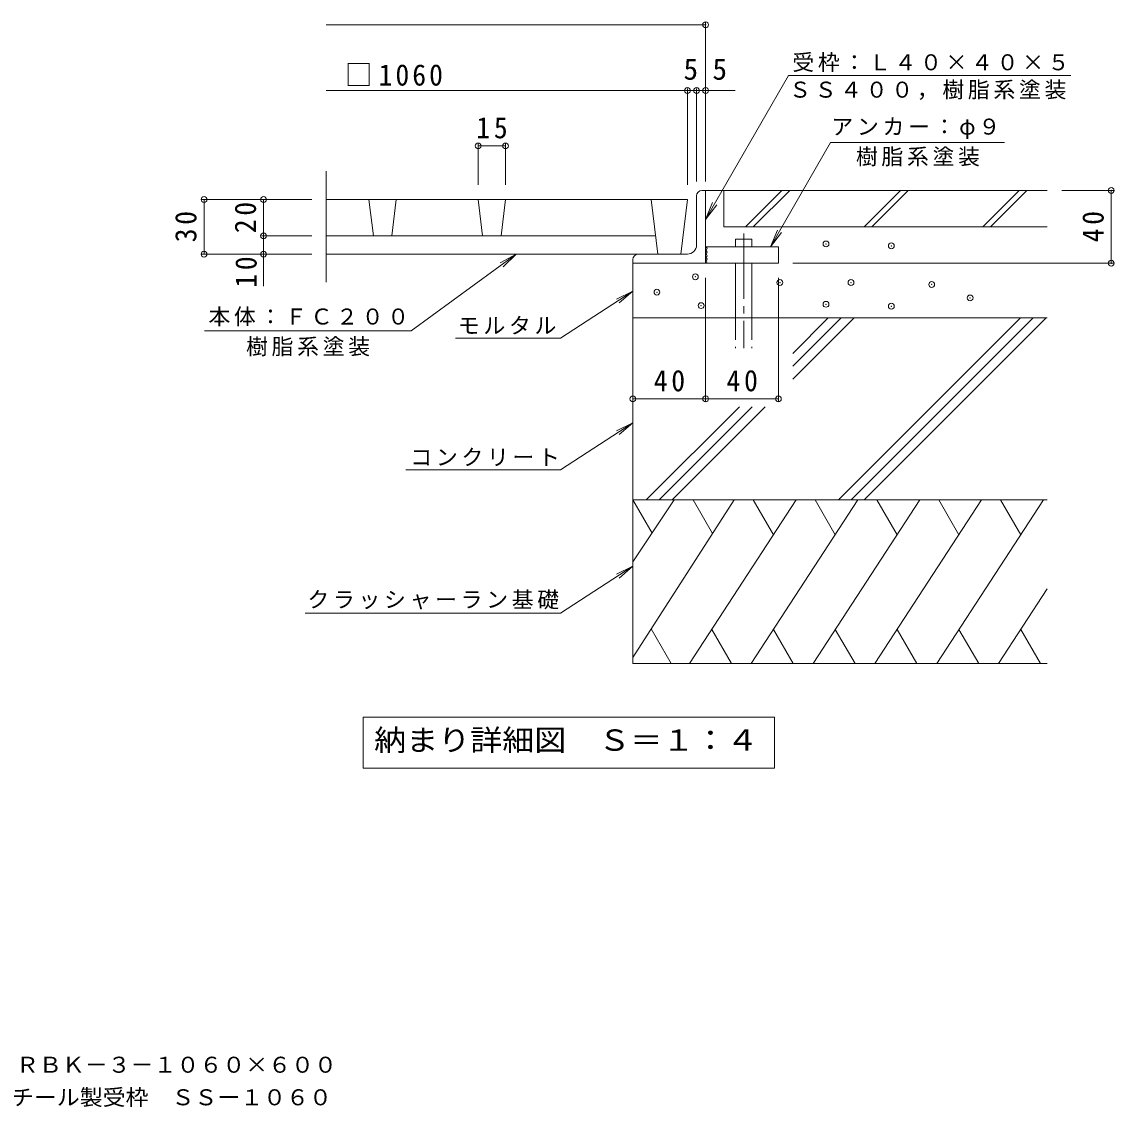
# Model space of a CAD drawing. Units: millimetres on the paper, enlarged 10 times, with parts at other scales. Extents: x -1625 to 1779, y -1367 to 1097.
# Drawn here: x -47 to 1453, y -1367 to 124 of the extents above; entities that cross this region are included whole.
import ezdxf
from ezdxf.enums import TextEntityAlignment as Align

# ---------------------------------------------------------------- set-up
doc = ezdxf.new("R2010")
doc.units = ezdxf.units.MM
doc.header["$LTSCALE"] = 10
doc.header["$PDMODE"] = 32
doc.header["$PDSIZE"] = 8
doc.linetypes.add('CHAIN2', pattern=[12, 9, -1, 1, -1])
doc.linetypes.add('DASHED3', pattern=[4, 3, -1])
for name, color, linetype, lineweight in [('1-0', 7, 'Continuous', 18), ('1-2', 3, 'Continuous', 18), ('1-3', 6, 'Continuous', 18), ('1-4', 7, 'Continuous', 18), ('1-5', 7, 'Continuous', 18), ('1-6', 6, 'Continuous', 18)]:
    doc.layers.add(name, color=color, linetype=linetype, lineweight=lineweight)
doc.layers.add('F-5', color=7, linetype='Continuous')
doc.styles.add('ＭＳ ゴシック', font='')
doc.styles.get('ＭＳ ゴシック').set_extended_font_data('MS Gothic')

msp = doc.modelspace()

# ---------------------------------------------------------------- linework, layer by layer
at = {"layer": '1-0'}
for p, q in [((892.19, 122.95), (892.19, -95.14)), ((879.7, 119.95), (370.95, 119.95)), ((879.7, 119.95), (892.19, 119.95)), ((867.19, 32.6), (867.19, -100.14)), ((879.7, 32.6), (879.7, -95.14)), ((867.19, 29.6), (370.95, 29.6)), ((879.7, 29.6), (867.19, 29.6))]:
    msp.add_line(p, q, dxfattribs=at)
at = {"layer": '1-0', "color": 2}
for p, q in [((879.69, -182.64), (879.69, -115.14)), ((887.19, -107.64), (892.19, -107.64)), ((892.19, -107.64), (892.19, -207.64)), ((792.19, -202.64), (792.19, -207.64)), ((792.19, -207.64), (992.19, -207.64)), ((867.19, -195.14), (799.66, -195.14))]:
    msp.add_line(p, q, dxfattribs=at)
at = {"layer": '1-0', "linetype": 'CHAIN2'}
msp.add_line((944.58, -166.76), (944.58, -324.52), dxfattribs=at)
at = {"layer": '1-0', "color": 2}
msp.add_lwpolyline([(892.19, -185.14), (992.19, -185.14), (992.19, -207.64)], dxfattribs=at)
for centre, radius, start, end in [((887.19, -115.14), 7.5, 90, 180), ((867.19, -182.64), 12.5, 270, 0), ((891.61, -187.61), 2.5, 285.0282, 75.04071), ((891.61, -192.44), 2.5, 285.0282, 75.04071), ((891.61, -197.28), 2.5, 285.0282, 75.04071), ((799.69, -202.64), 7.5, 90, 180), ((891.61, -202.11), 2.5, 285.0282, 75.04071), ((892.12, -206.14), 1.64, 289.04942, 85.1255)]:
    msp.add_arc(centre, radius, start, end, dxfattribs=at)
at = {"layer": '1-0'}
for p in [(892.19, 119.95), (867.19, 29.6), (879.7, 29.6)]:
    msp.add_point(p, dxfattribs=at)
at = {"layer": '1-2', "color": 7}
for p, q in [((579.69, -43.51), (579.69, -100.14)), ((617.2, -43.51), (617.2, -100.14)), ((579.69, -46.51), (617.2, -46.51))]:
    msp.add_line(p, q, dxfattribs=at)
at = {"layer": '1-2'}
for p, q in [((370.95, -81.2), (370.95, -233.76)), ((867.19, -120.14), (370.95, -120.14)), ((429.7, -120.14), (435.83, -170.14)), ((467.19, -120.14), (461.06, -170.14)), ((579.69, -120.14), (585.83, -170.14)), ((617.2, -120.14), (611.06, -170.14)), ((817.19, -120.14), (826.4, -195.14)), ((867.19, -120.14), (857.99, -195.14)), ((823.33, -170.14), (370.95, -170.14)), ((857.99, -195.14), (370.95, -195.14))]:
    msp.add_line(p, q, dxfattribs=at)
at = {"layer": '1-2', "color": 7}
for p in [(579.69, -46.51), (617.2, -46.51)]:
    msp.add_point(p, dxfattribs=at)
at = {"layer": '1-3'}
for p, q in [((933.33, -174.51), (955.83, -174.51)), ((933.33, -174.51), (933.33, -185.14)), ((955.83, -174.51), (955.83, -185.14)), ((933.33, -207.64), (933.33, -282.64)), ((955.83, -207.64), (955.83, -282.64)), ((1060.7, -282.64), (1011.82, -331.52)), ((1096.06, -282.64), (1011.82, -366.88)), ((1078.38, -282.64), (1011.82, -349.2)), ((1324.65, -282.64), (1074.65, -532.64)), ((1342.33, -282.64), (1092.33, -532.64)), ((1360.01, -282.64), (1110, -532.64)), ((938.54, -404.8), (810.7, -532.64)), ((956.22, -404.8), (828.38, -532.64)), ((973.89, -404.8), (846.06, -532.64)), ((792.19, -618.03), (848.82, -532.64)), ((792.19, -749.02), (931.55, -532.64)), ((792.19, -532.64), (818.55, -578.29)), ((869.95, -757.64), (1016.48, -532.64)), ((874.93, -532.64), (901.7, -579)), ((954.88, -757.64), (1101.41, -532.64)), ((957.66, -532.64), (985.3, -580.52)), ((1039.81, -757.64), (1186.34, -532.64)), ((1042.59, -532.64), (1070.23, -580.52)), ((1124.74, -757.64), (1271.27, -532.64)), ((1127.52, -532.64), (1155.16, -580.52)), ((1209.67, -757.64), (1356.2, -532.64)), ((1212.45, -532.64), (1240.09, -580.52)), ((1297.38, -532.64), (1325.02, -580.52)), ((1294.59, -757.64), (1361.51, -654.89)), ((844.9, -757.64), (817.36, -709.95)), ((900.53, -710.69), (927.63, -757.64)), ((985.45, -710.69), (1012.56, -757.64)), ((1070.38, -710.69), (1097.49, -757.64)), ((1155.31, -710.69), (1182.42, -757.64)), ((1240.24, -710.69), (1267.35, -757.64)), ((1325.17, -710.69), (1352.28, -757.64))]:
    msp.add_line(p, q, dxfattribs=at)
at = {"layer": '1-3', "linetype": 'DASHED3'}
for p, q in [((933.33, -282.64), (933.33, -324.52)), ((955.83, -282.64), (955.83, -324.52))]:
    msp.add_line(p, q, dxfattribs=at)
at = {"layer": '1-4'}
for p, q in [((1005.82, 50.3), (1393.75, 50.3)), ((879.7, 29.6), (932.88, 29.6)), ((1063.88, -41.64), (1302.84, -41.64)), ((1452.46, -107.64), (1381.51, -107.64)), ((1449.46, -107.64), (1449.46, -207.64)), ((200.05, -120.14), (350.95, -120.14)), ((203.05, -120.14), (203.05, -195.14)), ((284.85, -120.14), (284.85, -170.14)), ((281.85, -170.14), (350.95, -170.14)), ((284.85, -170.14), (284.85, -239.31)), ((200.05, -195.14), (350.95, -195.14)), ((631.95, -195.14), (613.86, -212.39)), ((1452.46, -207.64), (1012.19, -207.64)), ((792.19, -396.97), (792.19, -227.64)), ((892.19, -396.97), (892.19, -227.64)), ((992.19, -396.97), (992.19, -227.64)), ((792.19, -393.97), (892.19, -393.97)), ((892.19, -393.97), (992.19, -393.97))]:
    msp.add_line(p, q, dxfattribs=at)
msp.add_lwpolyline([(203.81, -300.4), (487.82, -300.4), (631.95, -195.14), (610.01, -207.12)], dxfattribs=at)
for p in [(879.7, 29.6), (892.19, 29.6), (1449.46, -107.64), (203.05, -120.14), (284.85, -120.14), (284.85, -170.14), (203.05, -195.14), (284.85, -195.14), (1449.46, -207.64), (792.19, -393.97), (892.19, -393.97), (992.19, -393.97)]:
    msp.add_point(p, dxfattribs=at)
at = {"layer": '1-5'}
for p, q in [((892.19, -147.41), (907.37, -127.55)), ((981.41, -185.14), (996.59, -165.28)), ((792.19, -245.96), (769.65, -256.77)), ((548.35, -310.71), (692.97, -310.71)), ((792.19, -426.83), (769.65, -437.65)), ((480.51, -491.59), (692.97, -491.59)), ((792.19, -623.76), (769.65, -634.57)), ((342.16, -688.51), (692.97, -688.51)), ((421.76, -831.13), (986.76, -831.13)), ((421.76, -831.13), (421.76, -901.13)), ((986.76, -831.13), (986.76, -901.13)), ((421.76, -901.13), (986.76, -901.13))]:
    msp.add_line(p, q, dxfattribs=at)
for points in [[(1005.82, 50.3), (892.19, -147.41), (901.71, -124.29)], [(1063.88, -41.64), (981.41, -185.14), (990.93, -162.03)], [(692.97, -310.71), (792.19, -245.96), (773.22, -262.24)], [(692.97, -491.59), (792.19, -426.83), (773.22, -443.11)], [(692.97, -688.51), (792.19, -623.76), (773.22, -640.04)]]:
    msp.add_lwpolyline(points, dxfattribs=at)
at = {"layer": '1-6'}
for p, q in [((892.19, -107.64), (1361.51, -107.64)), ((917.19, -107.64), (917.19, -157.64)), ((997.09, -107.64), (947.09, -157.64)), ((1007.69, -107.64), (957.69, -157.64)), ((1160.01, -107.64), (1110.01, -157.64)), ((1170.62, -107.64), (1120.62, -157.64)), ((1322.93, -107.64), (1272.93, -157.64)), ((1333.54, -107.64), (1283.54, -157.64)), ((917.19, -157.64), (1361.51, -157.64)), ((792.19, -207.64), (792.19, -757.64)), ((792.19, -282.64), (1361.51, -282.64)), ((792.19, -532.64), (1361.51, -532.64)), ((792.19, -757.64), (1361.51, -757.64))]:
    msp.add_line(p, q, dxfattribs=at)
for p in [(1057.58, -181.13), (1147.34, -183.77), (878.07, -226.27), (994.23, -234.19), (1091.9, -234.19), (1202.78, -236.83), (825.27, -247.39), (1255.58, -255.31), (885.99, -265.87), (1057.58, -264.05), (1147.34, -266.69)]:
    msp.add_point(p, dxfattribs=at)

# ---------------------------------------------------------------- texts
at = {"layer": '1-0', "color": 2, "style": 'ＭＳ ゴシック'}
msp.add_text('5', height=29.33, dxfattribs=at).set_placement((861.83, 35.6), align=Align.BOTTOM_LEFT)
at = {"layer": '1-0', "color": 2, "insert": (396.56, 35.6), "char_height": 29.33, "attachment_point": 7, "style": 'ＭＳ ゴシック'}
msp.add_mtext('\\T1.22;\\W0.95;□1060', dxfattribs=at)
at = {"layer": '1-2', "color": 2, "insert": (577.19, -36.51), "char_height": 29.33, "attachment_point": 7, "style": 'ＭＳ ゴシック'}
msp.add_mtext('\\T1.27;\\W0.95;15', dxfattribs=at)
at = {"layer": '1-4', "color": 2, "style": 'ＭＳ ゴシック'}
msp.add_text('5', height=29.33, dxfattribs=at).set_placement((901.59, 35.6), align=Align.BOTTOM_LEFT)
at = {"layer": '1-4', "char_height": 21.99, "attachment_point": 7, "style": 'ＭＳ ゴシック'}
for s, insert in [('\\T1.17;受枠：Ｌ４０×４０×５', (1011.34, 55)), ('\\T1.17;ＳＳ４００，樹脂系塗装', (1006.89, 16.61)), ('\\T1.17;アンカー：φ９', (1064.96, -36.93)), ('\\T1.17;樹脂系塗装', (1098.64, -74.6)), ('\\T1.17;本体：ＦＣ２００', (209.13, -294.24)), ('\\T1.17;樹脂系塗装', (260.81, -335.53))]:
    msp.add_mtext(s, dxfattribs=dict(at, insert=insert))
at = {"layer": '1-4', "color": 2, "char_height": 29.33, "attachment_point": 7, "rotation": 90, "style": 'ＭＳ ゴシック'}
for s, insert in [('\\T1.27;\\W0.95;20', (274.85, -166.39)), ('\\T1.27;\\W0.95;30', (193.05, -178.89)), ('\\T1.27;\\W0.95;40', (1439.46, -178.89)), ('\\T1.27;\\W0.95;10', (275.75, -241.23))]:
    msp.add_mtext(s, dxfattribs=dict(at, insert=insert))
at = {"layer": '1-4', "color": 2, "char_height": 29.33, "attachment_point": 7, "style": 'ＭＳ ゴシック'}
for insert in [(820.94, -383.97), (920.94, -383.97)]:
    msp.add_mtext('\\T1.27;\\W0.95;40', dxfattribs=dict(at, insert=insert))
at = {"layer": '1-5', "color": 2, "style": 'ＭＳ ゴシック', "width": 1.1}
msp.add_text('納まり詳細図\u3000Ｓ＝１：４', height=29.33, dxfattribs=at).set_placement((436.76, -886.13), align=Align.BOTTOM_LEFT)
at = {"layer": '1-5', "char_height": 21.99, "attachment_point": 7, "style": 'ＭＳ ゴシック'}
for s, insert in [('\\T1.17;モルタル', (551.8, -305.52)), ('\\T1.17;コンクリート', (486.52, -486.39)), ('\\T1.17;クラッシャーラン基礎', (345.07, -683.32))]:
    msp.add_mtext(s, dxfattribs=dict(at, insert=insert))
at = {"layer": 'F-5', "style": 'ＭＳ ゴシック', "width": 1.05}
for s, p in [('角型\u3000格子タイプ\u3000支柱穴４ヶ\u3000ガーデングレート\u3000ＲＢＫ－３－１０６０×６００', (-811.14, -1326.22)), ('角型用\u3000タイル用\u3000スチール製受枠\u3000ＳＳー１０６０', (-377.14, -1370.95))]:
    msp.add_text(s, height=21.99, dxfattribs=at).set_placement(p, align=Align.BOTTOM_LEFT)

doc.saveas('drawing.dxf')
